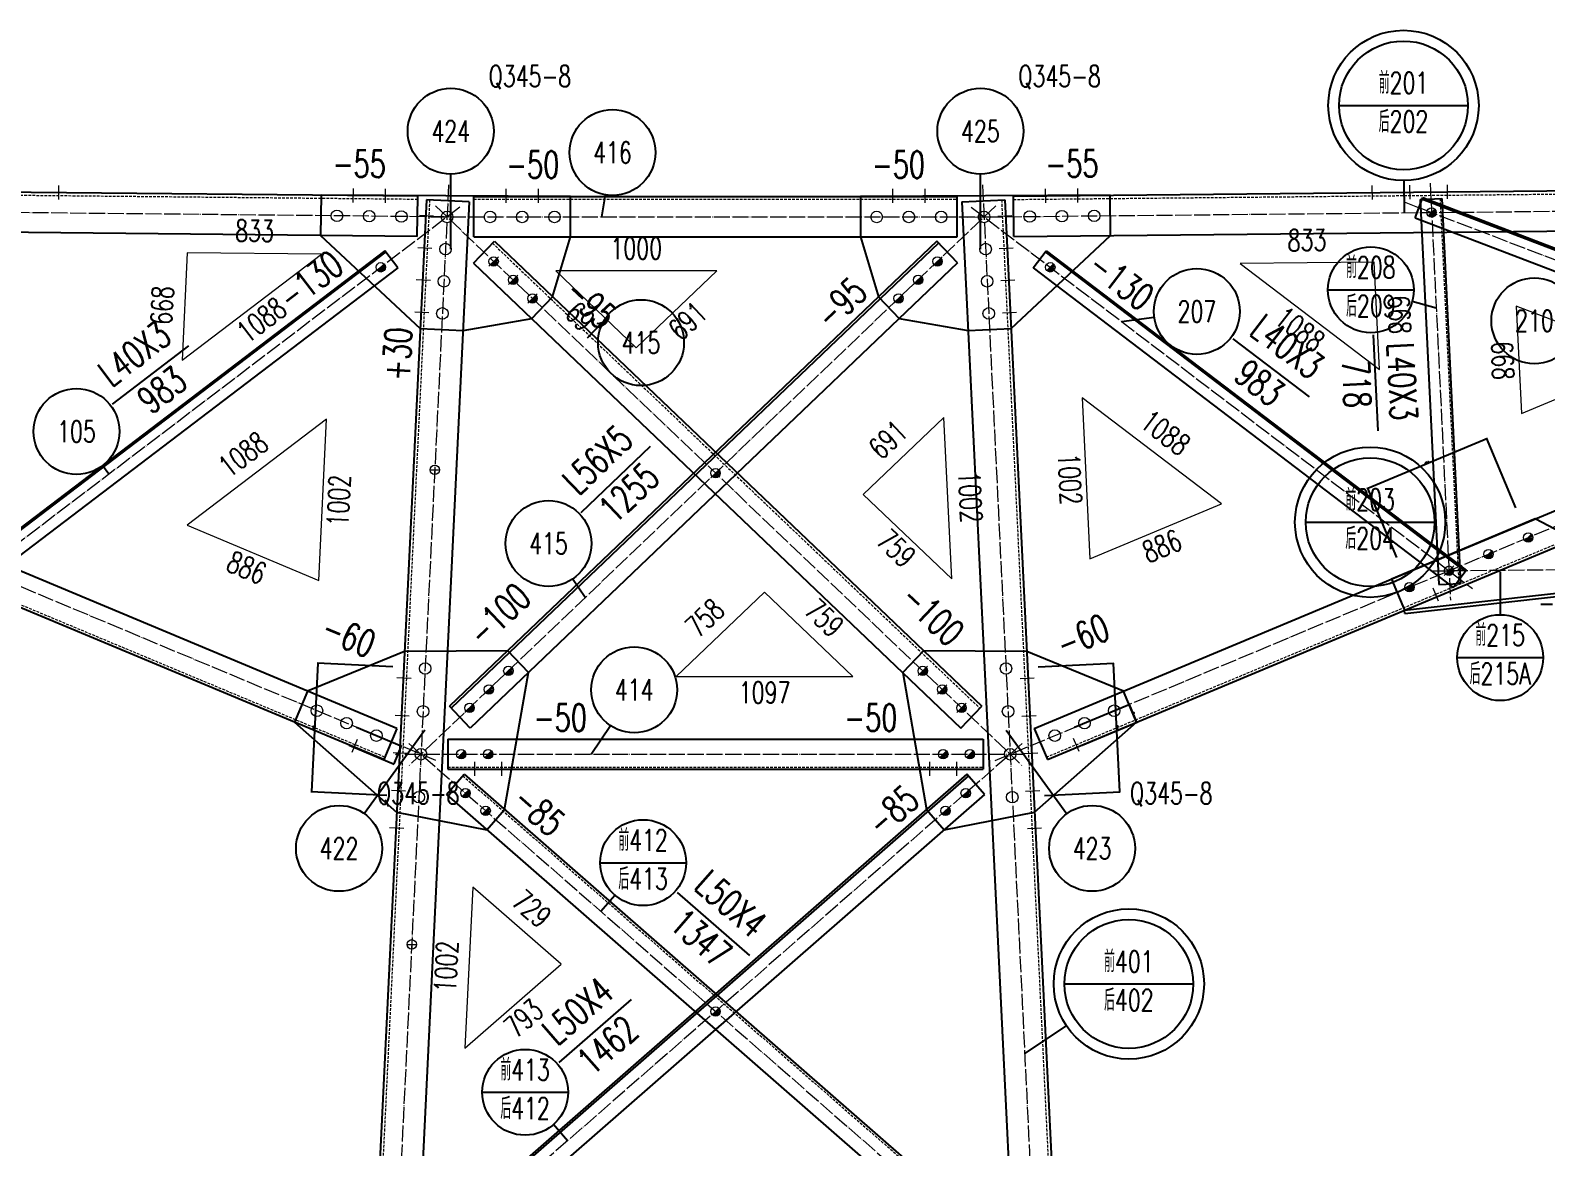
# Model space of a CAD drawing. Header units: millimetres. Extents: x -30246 to 2574, y -687 to 14024.
# Drawn here: x -25471 to -22649, y 9300 to 11380 of the extents above; entities that cross this region are included whole.
import ezdxf
from ezdxf.enums import TextEntityAlignment as Align

# ---------------------------------------------------------------- set-up
doc = ezdxf.new("R2010")
doc.units = ezdxf.units.MM
doc.header["$LTSCALE"] = 20
doc.header["$PDMODE"] = 1
doc.linetypes.add('DASHDOT2X', pattern=[1.75, 1.5, -0.125, 0, -0.125])
doc.linetypes.add('HIDDEN', pattern=[0.375, 0.25, -0.125])
for name, color, linetype, lineweight in [('1', 7, 'Continuous', 25), ('11', 1, 'Continuous', 13), ('2', 1, 'HIDDEN', 13), ('5', 7, 'Continuous', 13), ('6', 30, 'Continuous', 13), ('7', 3, 'DASHDOT2X', 13)]:
    doc.layers.add(name, color=color, linetype=linetype, lineweight=lineweight)
doc.styles.get("Standard").update_dxf_attribs({"font": 'simplex', "width": 0.7, "bigfont": 'gbhzfs.shx'})
doc.dimstyles.new('dimStyle3', dxfattribs={"dimtxt": 2.5, "dimasz": 1, "dimexe": 1.25, "dimexo": 0, "dimgap": 0.63, "dimtad": 1, "dimzin": 0, "dimdsep": 46, "dimtxsty": 'standard', "dimblk": 'ARCHTICK', "dimblk1": 'ARCHTICK', "dimblk2": 'ARCHTICK', "dimcen": 0.09, "dimadec": 0, "dimazin": 0, "dimtfac": 1, "dimtdec": 1, "dimtmove": 2, "dimatfit": 3, "dimfxl": 0, "dimtolj": 1, "dimtzin": 0, "dimarcsym": 0})
doc.dimstyles.get("Standard").update_dxf_attribs({"dimtxt": 2.5, "dimasz": 1, "dimexe": 1.25, "dimexo": 0, "dimgap": 0.63, "dimtad": 1, "dimzin": 0, "dimdsep": 46, "dimtxsty": 'standard', "dimblk": 'ARCHTICK', "dimblk1": 'ARCHTICK', "dimblk2": 'ARCHTICK', "dimcen": 0.09, "dimadec": 0, "dimazin": 0, "dimtfac": 1, "dimtdec": 1, "dimtix": 1, "dimtmove": 2, "dimatfit": 3, "dimfxl": 0, "dimtolj": 1, "dimtzin": 0, "dimarcsym": 0})

# ---------------------------------------------------------------- blocks, each defined once
blk = doc.blocks.new('_ArchTick')
at = {"color": 0, "linetype": 'ByBlock', "const_width": 0.15}
blk.add_lwpolyline([(-0.5, -0.5), (0.5, 0.5)], dxfattribs=at)
blk = doc.blocks.new('*D23')
at = {"layer": '11', "color": 0, "lineweight": -2}
for p, q in [((-24863.2, 10081.6), (-24779.1, 10046.4)), ((-24877.1, 10048.4), (-24793, 10013.2)), ((-24780.2, 10046.9), (-24794.1, 10013.7))]:
    blk.add_line(p, q, dxfattribs=at)
at = {"layer": 'Defpoints', "color": 0}
for p in [(-24863.2, 10081.6), (-24877.1, 10048.4), (-24794.1, 10013.7)]:
    blk.add_point(p, dxfattribs=at)
at = {"layer": '11', "color": 0, "lineweight": -2}
for p, rotation in [((-24780.2, 10046.9), 67.2875344329298), ((-24794.1, 10013.7), 247.2875344329298)]:
    blk.add_blockref('_ArchTick', p, dxfattribs=dict(at, rotation=rotation))
at = {"layer": '11', "color": 0, "insert": (-24788.9, 10031), "char_height": 2.5, "attachment_point": 5, "rotation": 67.2875}
blk.add_mtext('\\A1;36', dxfattribs=at)
blk = doc.blocks.new('LS_SIDE')
blk.add_line((-1, 0), (2, 0))
blk = doc.blocks.new('M20X45')
blk.add_circle((0, 0), 1)
blk = doc.blocks.new('M16X40')
blk.add_line((-0.71, -0.71), (0.71, 0.71))
blk.add_circle((0, 0), 1)
for radius in [0.8, 0.6, 0.4, 0.2]:
    blk.add_arc((0, 0), radius, 225, 45)
blk = doc.blocks.new('M16X50')
blk.add_line((-1, -1), (1, 1))
blk.add_circle((0, 0), 1)
for radius in [0.8, 0.6, 0.4, 0.2]:
    blk.add_arc((0, 0), radius, 225, 45)
blk = doc.blocks.new('NAIL_FRONT')
for p, q in [((-1, 0), (1, 0)), ((0, 0), (0, -1))]:
    blk.add_line(p, q)
blk.add_circle((0, 0), 1)
blk = doc.blocks.new('*D63')
at = {"layer": '11', "color": 0, "lineweight": -2}
for p, q in [((-22980, 10527.1), (-22758.6, 10619.7)), ((-22704.6, 10490.6), (-22759.1, 10620.9)), ((-22926, 10397.9), (-22980.5, 10528.2))]:
    blk.add_line(p, q, dxfattribs=at)
at = {"layer": 'Defpoints', "color": 0}
for p in [(-22758.6, 10619.7), (-22704.6, 10490.6), (-22926, 10397.9)]:
    blk.add_point(p, dxfattribs=at)
at = {"layer": '11', "color": 0, "lineweight": -2}
for p, rotation in [((-22758.6, 10619.7), 22.71246856449554), ((-22980, 10527.1), 202.7124685644955)]:
    blk.add_blockref('_ArchTick', p, dxfattribs=dict(at, rotation=rotation))
at = {"layer": '11', "color": 0, "insert": (-22870.1, 10575.2), "char_height": 2.5, "attachment_point": 5, "rotation": 22.7125}
blk.add_mtext('\\A1;80×3', dxfattribs=at)
blk = doc.blocks.new('*D64')
at = {"layer": '11', "color": 0, "lineweight": -2}
for p, q in [((-24935.3, 10201), (-24947, 9961.2)), ((-24795.5, 10194.2), (-24936.6, 10201)), ((-24807.1, 9954.5), (-24948.2, 9961.3))]:
    blk.add_line(p, q, dxfattribs=at)
at = {"layer": 'Defpoints', "color": 0}
for p in [(-24795.5, 10194.2), (-24947, 9961.2), (-24807.1, 9954.5)]:
    blk.add_point(p, dxfattribs=at)
at = {"layer": '11', "color": 0, "lineweight": -2}
for p, rotation in [((-24935.3, 10201), 87.22167601369665), ((-24947, 9961.2), 267.2216760136966)]:
    blk.add_blockref('_ArchTick', p, dxfattribs=dict(at, rotation=rotation))
at = {"layer": '11', "color": 0, "insert": (-24943.1, 10081.2), "char_height": 2.5, "attachment_point": 5, "rotation": 87.2217}
blk.add_mtext('\\A1;80×3', dxfattribs=at)
blk = doc.blocks.new('*D66')
at = {"layer": '11', "color": 0, "lineweight": -2}
for p, q in [((-23594, 10194.2), (-23452.9, 10201)), ((-23454.1, 10201), (-23442.5, 9961.2)), ((-23582.3, 9954.5), (-23441.3, 9961.3))]:
    blk.add_line(p, q, dxfattribs=at)
at = {"layer": 'Defpoints', "color": 0}
for p in [(-23594, 10194.2), (-23442.5, 9961.2), (-23582.3, 9954.5)]:
    blk.add_point(p, dxfattribs=at)
at = {"layer": '11', "color": 0, "lineweight": -2}
for p, rotation in [((-23454.1, 10201), 92.77832398630339), ((-23442.5, 9961.2), 272.7783239863034)]:
    blk.add_blockref('_ArchTick', p, dxfattribs=dict(at, rotation=rotation))
at = {"layer": '11', "color": 0, "insert": (-23446.4, 10081.2), "char_height": 2.5, "attachment_point": 5, "rotation": 272.7783}
blk.add_mtext('\\A1;80×3', dxfattribs=at)

msp = doc.modelspace()

# ---------------------------------------------------------------- linework, layer by layer
at = {"layer": '1'}
for p, q in [((-23033.72643, 11240.41395), (-22793.72643, 11240.41395)), ((-24749.34449, 11071.17402), (-27304.32762, 11096.61153)), ((-24687.86403, 10972.28888), (-24687.86403, 11112.28888)), ((-23701.59094, 10972.28888), (-23701.59094, 11112.28888)), ((-23640.11048, 11071.17402), (-21045.12934, 11097.00975)), ((-22911.73532, 11040.42387), (-22912.33265, 11100.42089)), ((-24733.22436, 11064.53196), (-24967.44143, 6238.19411)), ((-24929.33556, 11072.96602), (-24930.08223, 10997.96973)), ((-24464.72553, 11070.62835), (-24929.33556, 11072.96602)), ((-24750.09116, 10996.17774), (-24749.34449, 11071.17402)), ((-24653.31839, 11060.65421), (-24733.22436, 11064.53196)), ((-24644.72553, 11070.62835), (-23744.72944, 11070.62835)), ((-24644.72553, 10995.62835), (-24644.72553, 11070.62835)), ((-24464.72553, 10995.62835), (-24464.72553, 11070.62835)), ((-24406.7267, 11032.62835), (-24399.87862, 11073.71683)), ((-23460.11941, 11072.96602), (-23924.72944, 11070.62835)), ((-23924.72944, 11070.62835), (-23924.72944, 10995.62835)), ((-23744.72944, 10995.62835), (-23744.72944, 11070.62835)), ((-23736.13657, 11060.65421), (-23656.23061, 11064.53196)), ((-23656.23061, 11064.53196), (-23422.01353, 6238.19411)), ((-23639.36381, 10996.17774), (-23640.11048, 11071.17402)), ((-23459.37274, 10997.96973), (-23460.11941, 11072.96602)), ((-22891.90098, 11031.19156), (-22877.59202, 11068.54465)), ((-22882.58458, 11064.91738), (-22842.63161, 11066.85625)), ((-22882.58458, 11064.91738), (-22847.771, 10347.52459)), ((-22878.66519, 11065.74317), (-21982.44981, 10722.42707)), ((-22877.59202, 11068.54465), (-21981.37664, 10725.22855)), ((-22842.63161, 11066.85625), (-22807.81802, 10349.46346)), ((-24653.31839, 11060.65421), (-24887.53547, 6234.31635)), ((-23736.13657, 11060.65421), (-23501.9195, 6234.31635)), ((-24750.09116, 10996.17774), (-27305.07428, 11021.61524)), ((-24788.23408, 10079.5214), (-27006.25288, 11007.90595)), ((-23639.36381, 10996.17774), (-21044.38267, 11022.01346)), ((-23601.22089, 10079.5214), (-21376.74491, 11010.6087)), ((-22891.90098, 11031.19156), (-21995.68561, 10687.87546)), ((-24930.08223, 10997.96973), (-24744.85761, 10824.81407)), ((-23782.80618, 10987.30765), (-24690.35161, 10120.78912)), ((-23779.35338, 10983.69138), (-24686.89881, 10117.17284)), ((-24645.35122, 10946.77279), (-24606.67932, 10987.27568)), ((-24644.72553, 10995.62835), (-23744.72944, 10995.62835)), ((-24606.67932, 10987.27568), (-23699.13389, 10120.75714)), ((-24498.22223, 10883.65632), (-24464.72553, 10995.62835)), ((-23924.72944, 10995.62835), (-23891.23274, 10883.65632)), ((-23744.13488, 10946.80539), (-23782.80618, 10987.30765)), ((-23644.59736, 10824.81407), (-23459.37274, 10997.96973)), ((-24812.55881, 10021.40679), (-27047.18178, 10956.74127)), ((-24810.29628, 10969.73178), (-25592.45121, 10374.24063)), ((-24808.47893, 10967.34492), (-25590.63387, 10371.85377)), ((-24786.06504, 10937.907), (-24810.29628, 10969.73178)), ((-23603.42447, 10937.92938), (-23579.19323, 10969.75416)), ((-23581.01058, 10967.3673), (-22798.8295, 10371.82662)), ((-23579.19323, 10969.75416), (-22797.01216, 10374.21348)), ((-23576.89616, 10021.40679), (-21337.66092, 10958.6718)), ((-24786.06504, 10937.907), (-25568.21997, 10342.41585)), ((-23744.13488, 10946.80539), (-24651.68031, 10080.28686)), ((-24645.35122, 10946.77279), (-23737.80579, 10080.25425)), ((-23603.42447, 10937.92938), (-22821.2434, 10342.3887)), ((-23054.54346, 10896.79134), (-22894.54346, 10896.79134)), ((-24536.89346, 10843.15411), (-24498.22223, 10883.65632)), ((-23891.23274, 10883.65632), (-23852.56151, 10843.15411)), ((-22852.74567, 10862.65486), (-22897.51177, 10875.20153)), ((-24664.95165, 10820.93632), (-24536.89346, 10843.15411)), ((-23852.56151, 10843.15411), (-23724.50332, 10820.93632)), ((-23438.60444, 10837.57497), (-23377.73905, 10845.82043)), ((-24744.85761, 10824.81407), (-24664.95165, 10820.93632)), ((-23724.50332, 10820.93632), (-23644.59736, 10824.81407)), ((-22970.4719, 10812.89007), (-22961.79561, 10634.10047)), ((-25317.9492, 10683.77936), (-25175.52863, 10792.21081)), ((-23231.63017, 10805.67432), (-23089.2122, 10697.23945)), ((-24445.09576, 10482.15922), (-24315.63116, 10605.77119)), ((-25324.20721, 10553.33076), (-25336.32246, 10569.24368)), ((-22668.78091, 10469.80794), (-22936.29258, 10357.83697)), ((-22544.29731, 10404.2559), (-22668.78091, 10469.80794)), ((-23095.84775, 10463.7799), (-22855.84775, 10463.7799)), ((-24437.44706, 10323.54807), (-24460.86853, 10357.99505)), ((-22936.29258, 10357.83697), (-22911.96785, 10299.72236)), ((-22821.2434, 10342.3887), (-22797.01216, 10374.21348)), ((-22733.63577, 10371.47389), (-22733.63577, 10291.47389)), ((-22911.96785, 10299.72236), (-22543.6816, 10341.25897)), ((-22911.29542, 10293.76016), (-22543.00916, 10335.29677)), ((-22847.771, 10347.52459), (-22807.81802, 10349.46346)), ((-22911.29542, 10293.76016), (-22911.96785, 10299.72236)), ((-24774.05504, 10223.16427), (-24954.27581, 10149.02062)), ((-24581.83119, 10224.34259), (-24774.05504, 10223.16427)), ((-24543.15929, 10183.8397), (-24581.83119, 10224.34259)), ((-23807.62377, 10224.34259), (-23846.29567, 10183.8397)), ((-23615.39993, 10223.16427), (-23807.62377, 10224.34259)), ((-23435.17916, 10149.02062), (-23615.39993, 10223.16427)), ((-22813.63577, 10211.47389), (-22653.63577, 10211.47389)), ((-24587.56198, 9928.5191), (-24543.15929, 10183.8397)), ((-23846.29567, 10183.8397), (-23801.89299, 9928.5191)), ((-24954.27581, 10149.02062), (-24978.60053, 10090.90601)), ((-23410.85444, 10090.90601), (-23435.17916, 10149.02062)), ((-24651.68031, 10080.28686), (-24690.35161, 10120.78912)), ((-23737.80579, 10080.25425), (-23699.13389, 10120.75714)), ((-24978.60053, 10090.90601), (-24788.59661, 9923.51691)), ((-24735.82366, 10076.01326), (-24848.76992, 9920.71215)), ((-24788.23408, 10079.5214), (-24812.55881, 10021.40679)), ((-24426.16118, 10031.44873), (-24390.53719, 10084.88471)), ((-23653.63131, 10076.01326), (-23540.68504, 9920.71215)), ((-23601.22089, 10079.5214), (-23576.89616, 10021.40679)), ((-23600.85836, 9923.51691), (-23410.85444, 10090.90601)), ((-24693.31172, 10059.44873), (-23696.14325, 10059.44873)), ((-24693.31172, 10059.44873), (-24693.31172, 10003.44873)), ((-23696.14325, 10059.44873), (-23696.14325, 10003.44873)), ((-23726.61304, 9994.3435), (-24827.18336, 9032.64407)), ((-23723.98104, 9991.33143), (-24824.55136, 9029.632)), ((-24695.75518, 9956.6933), (-24662.85519, 9994.3442)), ((-24693.31172, 10003.44873), (-23696.14325, 10003.44873)), ((-24662.85519, 9994.3442), (-23648.87869, 9108.31456)), ((-23693.71306, 9956.69262), (-23726.61304, 9994.3435)), ((-23693.71306, 9956.69262), (-24794.28338, 8994.99318)), ((-24695.75518, 9956.6933), (-23681.77868, 9070.66365)), ((-24788.59661, 9923.51691), (-24620.4618, 9890.86838)), ((-24620.4618, 9890.86838), (-24587.56198, 9928.5191)), ((-23801.89299, 9928.5191), (-23768.99317, 9890.86838)), ((-23768.99317, 9890.86838), (-23600.85836, 9923.51691)), ((-24409.66156, 9829.35302), (-24249.66156, 9829.35302)), ((-24408.62154, 9738.99085), (-24382.30155, 9769.11157)), ((-24266.40804, 9774.08103), (-24131.6178, 9656.29907)), ((-23545.13565, 9603.41079), (-23305.13565, 9603.41079)), ((-24486.10321, 9456.84559), (-24351.31313, 9574.62775)), ((-23619.08393, 9473.85747), (-23541.55215, 9525.64705)), ((-24629.35665, 9401.57352), (-24469.35665, 9401.57352)), ((-24470.39655, 9311.21146), (-24496.71659, 9341.33215))]:
    msp.add_line(p, q, dxfattribs=at)
for centre, radius in [((-22913.72643, 11240.41395), 140), ((-22913.72643, 11240.41395), 120), ((-24687.86403, 11192.28888), 80), ((-23701.59094, 11192.28888), 80), ((-24386.7267, 11152.62835), 80), ((-22974.54346, 10896.79134), 80), ((-23298.46319, 10856.55995), 80), ((-22670.01472, 10839.10669), 80), ((-24333.58447, 10798.42257), 80), ((-25384.78344, 10632.89533), 80), ((-22975.84775, 10463.7799), 140), ((-22975.84775, 10463.7799), 120), ((-24505.85009, 10424.15137), 80), ((-22733.63577, 10211.47389), 80), ((-24346.16118, 10151.44873), 80), ((-24895.82366, 9856.01326), 80), ((-23493.63131, 9856.01326), 80), ((-24329.66156, 9829.35302), 80), ((-23425.13565, 9603.41079), 140), ((-23425.13565, 9603.41079), 120), ((-24549.35665, 9401.57352), 80)]:
    msp.add_circle(centre, radius, dxfattribs=at)
at = {"layer": '2'}
for p, q in [((-24749.40422, 11065.17432), (-27304.38735, 11090.61182)), ((-23640.05074, 11065.17432), (-21045.0696, 11091.01005)), ((-24727.23141, 11064.24113), (-24961.44849, 6237.90327)), ((-24644.72553, 11065.62835), (-23744.72944, 11065.62835)), ((-23662.22356, 11064.24113), (-23428.00648, 6237.90327)), ((-22845.62808, 11066.71084), (-22810.8145, 10349.31805)), ((-24610.13217, 10983.65935), (-23702.58674, 10117.14081)), ((-24810.62827, 10026.01906), (-27045.25124, 10961.35354)), ((-23578.8267, 10026.01906), (-21339.59146, 10963.28407)), ((-24693.31172, 10007.44873), (-23696.14325, 10007.44873)), ((-24665.48719, 9991.33213), (-23651.51069, 9105.30248))]:
    msp.add_line(p, q, dxfattribs=at)
at = {"layer": '6'}
for points in [[(-24928.48182, 10963.50115), (-25178.47974, 10966.00376), (-25188.19798, 10765.76826)], [(-24192.44684, 10932.16102), (-24492.40904, 10932.16102), (-24342.43655, 10788.95181)], [(-22968.08216, 10948.4795), (-23218.08199, 10945.99098), (-22958.37892, 10748.24393)], [(-22703.92879, 10866.55246), (-22694.2118, 10666.31743), (-22449.07283, 10768.92397)], [(-23512.20883, 10695.8217), (-23497.63363, 10395.48144), (-23252.50201, 10498.08491)], [(-24919.06595, 10655.72561), (-25178.78112, 10457.9923), (-24933.65463, 10355.39099)], [(-23769.64675, 10658.79142), (-23919.65652, 10515.59582), (-23755.07337, 10358.45289)], [(-24103.43222, 10333.59158), (-24267.99686, 10176.46633), (-23938.85105, 10176.44691)], [(-24646.90929, 9784.05928), (-24661.48502, 9483.708), (-24482.33569, 9640.25212)]]:
    msp.add_lwpolyline(points, close=True, dxfattribs=at)
at = {"layer": '7'}
for p, q in [((-24691.81722, 11092.55782), (-24953.66328, 5696.88997)), ((-23697.63775, 11092.55782), (-23435.79169, 5696.88997)), ((-22864.06222, 11095.85152), (-22826.34039, 10318.52932)), ((-24715.6381, 10019.86553), (-27222.38501, 11069.1015)), ((-23673.81687, 10019.86553), (-21167.06996, 11069.1015)), ((-24664.72702, 11032.32968), (-27334.70444, 11058.91208)), ((-24670.88051, 11050.73895), (-25604.20437, 10340.15582)), ((-23673.06229, 11053.37773), (-24765.04053, 10010.76393)), ((-24716.42351, 11053.34544), (-23624.44527, 10010.73165)), ((-23724.72795, 11032.32968), (-21014.75252, 11059.3103)), ((-23718.60969, 11050.76668), (-22785.25887, 10340.12767)), ((-22912.76131, 11060.59983), (-21960.51631, 10695.82028)), ((-24724.72553, 11032.62835), (-23664.72944, 11032.62835)), ((-22859.00859, 10373.17873), (-20014.74798, 10400.97739)), ((-23623.56615, 10051.18809), (-24833.32387, 8994.07862)), ((-24765.90226, 10051.18873), (-23574.96652, 9010.52913)), ((-24773.31172, 10031.44873), (-23616.14325, 10031.44873))]:
    msp.add_line(p, q, dxfattribs=at)

# ---------------------------------------------------------------- block references
at = {"layer": '5', "yscale": 8.75, "zscale": 8.75}
for p, xscale, rotation in [((-25417.73804, 11073.67944), 8.74999999999998, 89.428456151577), ((-22971.71692, 11073.67944), 8.74999999999998, 90.57154384842299), ((-22901.7204, 11074.37633), 8.74999999999998, 90.57154384842299), ((-22831.72387, 11075.07322), 8.74999999999998, 90.57154384842299), ((-24869.39528, 11068.22012), 8.74999999999998, 89.428456151577), ((-24809.39826, 11067.62279), 8.74999999999998, 89.428456151577), ((-24584.72553, 11067.47834), 8.75, 90), ((-24524.72553, 11067.47834), 8.75, 90), ((-23864.72944, 11067.47834), 8.75, 90), ((-23804.72944, 11067.47834), 8.75, 90), ((-23580.05671, 11067.62279), 8.74999999999998, 90.57154384842299), ((-23520.05969, 11068.22012), 8.74999999999998, 90.57154384842299), ((-24728.77773, 11034.28086), 8.749999999999996, 177.221676013692), ((-23660.67724, 11034.28086), 8.750000000000005, 2.778323986308021), ((-24731.68604, 10974.35139), 8.749999999999996, 177.221676013692), ((-23657.76893, 10974.35139), 8.750000000000005, 2.778323986308021), ((-24734.59435, 10914.42192), 8.749999999999996, 177.221676013692), ((-23654.86061, 10914.42192), 8.750000000000005, 2.778323986308021), ((-24737.50267, 10854.49245), 8.749999999999996, 177.221676013692), ((-23651.9523, 10854.49245), 8.750000000000005, 2.778323986308021), ((-22855.68485, 10333.69161), 8.749999999999975, 292.7134438570383), ((-24770.57785, 10172.93669), 8.749999999999996, 177.221676013692), ((-23618.87712, 10172.93669), 8.750000000000005, 2.778323986308021), ((-24773.97088, 10103.01897), 8.749999999999996, 177.221676013692), ((-23615.48409, 10103.01897), 8.750000000000005, 2.778323986308021), ((-24865.36763, 10050.67293), 8.749999999999975, 247.2865561429617), ((-23525.22973, 10053.4437), 8.749999999999975, 292.7134438570383), ((-24777.36392, 10033.10125), 8.749999999999996, 177.221676013692), ((-24643.31172, 10008.80283), 8.75, 270), ((-24593.31172, 10008.80283), 8.75, 270), ((-23796.14325, 10008.80283), 8.75, 270), ((-23746.14325, 10008.80283), 8.75, 270), ((-23612.09105, 10033.10125), 8.750000000000005, 2.778323986308021), ((-24780.75695, 9963.18353), 8.749999999999996, 177.221676013692), ((-23608.69802, 9963.18353), 8.750000000000005, 2.778323986308021), ((-24784.14998, 9893.26581), 8.749999999999996, 177.221676013692), ((-23605.30499, 9893.26581), 8.750000000000005, 2.778323986308021)]:
    msp.add_blockref('LS_SIDE', p, dxfattribs=dict(at, xscale=xscale, rotation=rotation))
at = {"layer": '5'}
for name, p, xscale, yscale, zscale in [('M20X45', (-24899.71778, 11034.66935), 10.75, 10.75000000000003, 10.75), ('M20X45', (-24839.72076, 11034.07202), 10.75, 10.75000000000003, 10.75), ('M20X45', (-24779.72373, 11033.47469), 10.75, 10.75000000000003, 10.75), ('M20X45', (-24694.72582, 11032.62836), 10.75, 10.75000000000003, 10.75), ('M20X45', (-24614.72553, 11032.62835), 10.75, 10.75000000000003, 10.75), ('M20X45', (-24554.72553, 11032.62835), 10.75, 10.75000000000003, 10.75), ('M20X45', (-24494.72553, 11032.62835), 10.75, 10.75000000000003, 10.75), ('M20X45', (-23894.72944, 11032.62835), 10.75, 10.75000000000003, 10.75), ('M20X45', (-23834.72944, 11032.62835), 10.75, 10.75000000000003, 10.75), ('M20X45', (-23774.72944, 11032.62835), 10.75, 10.75000000000003, 10.75), ('M20X45', (-23694.72914, 11032.62836), 10.75, 10.75000000000003, 10.75), ('M20X45', (-23609.73123, 11033.47469), 10.75, 10.75000000000003, 10.75), ('M20X45', (-23549.73421, 11034.07202), 10.75, 10.75000000000003, 10.75), ('M20X45', (-23489.73719, 11034.66935), 10.75, 10.75000000000003, 10.75), ('M16X40', (-22861.3984, 11040.92512), 8.75, 8.75, 8.75), ('M20X45', (-24697.63414, 10972.69889), 10.75, 10.75000000000003, 10.75), ('M20X45', (-23691.82083, 10972.69889), 10.75, 10.75000000000003, 10.75), ('M16X50', (-24607.93362, 10949.75999), 8.75, 8.75, 8.75), ('M16X50', (-23781.52135, 10949.75999), 8.75, 8.75, 8.75), ('M16X40', (-24818.04473, 10938.73381), 8.75, 8.75, 8.75), ('M20X45', (-24700.54245, 10912.76942), 10.75, 10.75000000000003, 10.75), ('M16X50', (-24571.77033, 10915.23151), 8.75, 8.75, 8.75), ('M16X50', (-23817.68464, 10915.23151), 8.75, 8.75, 8.75), ('M20X45', (-23688.91252, 10912.76942), 10.75, 10.75000000000003, 10.75), ('M16X40', (-23571.41024, 10938.73381), 8.75, 8.75, 8.75), ('M16X50', (-24535.60703, 10880.70303), 8.75, 8.75, 8.75), ('M16X50', (-23853.84794, 10880.70303), 8.75, 8.75, 8.75), ('M20X45', (-24703.45077, 10852.83994), 10.75, 10.75000000000003, 10.75), ('M20X45', (-23686.0042, 10852.83994), 10.75, 10.75000000000003, 10.75), ('NAIL_FRONT', (-24717.60542, 10561.16553), 8.75, 8.75, 8.75), ('M16X50', (-24194.72748, 10555.23343), 8.75, 8.75, 8.75), ('M16X40', (-22681.41536, 10435.2491), 8.75, 8.75, 8.75), ('M16X40', (-22755.21169, 10404.36056), 8.75, 8.75, 8.75), ('M16X50', (-22829.00801, 10373.47202), 8.75, 8.75, 8.75), ('M16X40', (-22902.80433, 10342.58348), 8.75, 8.75, 8.75), ('M20X45', (-24735.55651, 10191.26068), 10.75, 10.75000000000003, 10.75), ('M16X50', (-24580.57689, 10186.8269), 8.75, 8.75, 8.75), ('M16X50', (-23808.87808, 10186.8269), 8.75, 8.75, 8.75), ('M20X45', (-23653.89846, 10191.26068), 10.75, 10.75000000000003, 10.75), ('M16X50', (-24616.74019, 10152.29842), 8.75, 8.75, 8.75), ('M16X50', (-23772.71478, 10152.29842), 8.75, 8.75, 8.75), ('M20X45', (-24937.02908, 10112.53125), 10.75, 10.75000000000003, 10.75), ('M20X45', (-24739.43426, 10111.35471), 10.75, 10.75000000000003, 10.75), ('M16X50', (-24652.90348, 10117.76994), 8.75, 8.75, 8.75), ('M16X50', (-23736.55149, 10117.76994), 8.75, 8.75, 8.75), ('M20X45', (-23650.02071, 10111.35471), 10.75, 10.75000000000003, 10.75), ('M20X45', (-23452.42588, 10112.53125), 10.75, 10.75000000000003, 10.75), ('M20X45', (-24881.68184, 10089.36485), 10.75, 10.75000000000003, 10.75), ('M20X45', (-24826.3346, 10066.19844), 10.75, 10.75000000000003, 10.75), ('M20X45', (-23563.12037, 10066.19844), 10.75, 10.75000000000003, 10.75), ('M20X45', (-23507.77313, 10089.36485), 10.75, 10.75000000000003, 10.75), ('M20X45', (-24743.31201, 10031.44875), 10.75, 10.75000000000003, 10.75), ('M16X40', (-24668.31172, 10031.44873), 8.75, 8.75, 8.75), ('M16X40', (-24618.31172, 10031.44873), 8.75, 8.75, 8.75), ('M16X40', (-23771.14325, 10031.44873), 8.75, 8.75, 8.75), ('M16X40', (-23721.14325, 10031.44873), 8.75, 8.75, 8.75), ('M20X45', (-23646.14295, 10031.44875), 10.75, 10.75000000000003, 10.75), ('M20X45', (-24747.18977, 9951.54278), 10.75, 10.75000000000003, 10.75), ('M16X40', (-24660.47951, 9959.06916), 8.75, 8.75, 8.75), ('M16X40', (-23728.97546, 9959.06916), 8.75, 8.75, 8.75), ('M20X45', (-23642.2652, 9951.54278), 10.75, 10.75000000000003, 10.75), ('M16X40', (-24622.8285, 9926.16935), 8.75, 8.75, 8.75), ('M16X40', (-23766.62647, 9926.16935), 8.75, 8.75, 8.75), ('NAIL_FRONT', (-24760.50305, 9677.20581), 8.75, 8.75, 8.75), ('M16X40', (-24194.74685, 9552.08498), 8.75, 8.75, 8.75)]:
    msp.add_blockref(name, p, dxfattribs=dict(at, xscale=xscale, yscale=yscale, zscale=zscale))

# ---------------------------------------------------------------- texts
at = {"layer": '1', "width": 0.7}
for s, p in [('Q345-8', (-24617.15335, 11262.99955)), ('Q345-8', (-23630.88026, 11262.99955)), ('-6', (-22662.92509, 10282.18457)), ('Q345-8', (-24825.11298, 9926.72394)), ('Q345-8', (-23422.92063, 9926.72394))]:
    msp.add_text(s, height=40, dxfattribs=at).set_placement(p, align=Align.BOTTOM_LEFT)
for s, p in [('前201', (-22913.72643, 11250.41395)), ('前208', (-22974.54346, 10906.79134)), ('前203', (-22975.84775, 10473.7799)), ('前215', (-22733.63577, 10221.47389)), ('前412', (-24329.66156, 9839.35302)), ('前401', (-23425.13565, 9613.41079)), ('前413', (-24549.35665, 9411.57352))]:
    msp.add_text(s, height=40, dxfattribs=at).set_placement(p, align=Align.BOTTOM_CENTER)
for s, p in [('后202', (-22913.72643, 11230.41395)), ('后209', (-22974.54346, 10886.79134)), ('后204', (-22975.84775, 10453.7799)), ('后215A', (-22733.63577, 10201.47389)), ('后413', (-24329.66156, 9819.35302)), ('后402', (-23425.13565, 9593.41079)), ('后412', (-24549.35665, 9391.57352))]:
    msp.add_text(s, height=40, dxfattribs=at).set_placement(p, align=Align.TOP_CENTER)
for s, p in [('424', (-24687.86403, 11192.28888)), ('425', (-23701.59094, 11192.28888)), ('416', (-24386.7267, 11152.62835)), ('207', (-23298.46319, 10856.55995)), ('210', (-22670.01472, 10839.10669)), ('415', (-24333.58447, 10798.42257)), ('105', (-25384.78344, 10632.89533)), ('415', (-24505.85009, 10424.15137)), ('414', (-24346.16118, 10151.44873)), ('422', (-24895.82366, 9856.01326)), ('423', (-23493.63131, 9856.01326))]:
    msp.add_text(s, height=40, dxfattribs=at).set_placement(p, align=Align.MIDDLE_CENTER)
for s, rotation, p in [('-55', 359.42957993, (-24808.74917, 11131.2684)), ('-130', 37.2837154, (-24898.18121, 10953.09474)), ('-95', 43.67521734, (-23926.15181, 10905.74746)), ('+30', 87.22167601, (-24784.81059, 10826.75294)), ('-100', 316.32478266, (-23744.49162, 10247.02145)), ('-60', 337.28753144, (-24832.4092, 10232.97762)), ('-85', 41.14758363, (-23828.2349, 9958.66403))]:
    msp.add_text(s, height=50, rotation=rotation, dxfattribs=at).set_placement(p, align=Align.MIDDLE_RIGHT)
for p in [(-24584.72553, 11130.12835), (-24533.31172, 10099.44873)]:
    msp.add_text('-50', height=50, dxfattribs=at).set_placement(p, align=Align.MIDDLE_LEFT)
for p in [(-23804.72944, 11130.12835), (-23856.14325, 10099.44873)]:
    msp.add_text('-50', height=50, dxfattribs=at).set_placement(p, align=Align.MIDDLE_RIGHT)
for s, rotation, p in [('-55', 0.57042007, (-23580.7058, 11131.2684)), ('-130', 322.71491049, (-23491.31133, 10953.11702)), ('-95', 316.32478266, (-24463.33399, 10905.71517)), ('-100', 43.67521734, (-24644.99418, 10247.05374)), ('-60', 22.71246856, (-23557.04577, 10232.97762)), ('-85', 318.85249474, (-24561.23339, 9958.66494))]:
    msp.add_text(s, height=50, rotation=rotation, dxfattribs=at).set_placement(p, align=Align.MIDDLE_LEFT)
for s, rotation, p in [('L40X3', 37.2837154, (-25252.79654, 10745.95154)), ('L40X3', 322.71491049, (-23154.36337, 10759.4132)), ('L40X3', 272.77826594, (-22956.14551, 10723.97998)), ('L56X5', 43.67521734, (-24387.26915, 10551.19786)), ('L50X4', 318.85249474, (-24192.43292, 9722.72023)), ('L50X4', 41.14758363, (-24425.28818, 9523.26684))]:
    msp.add_text(s, height=50, rotation=rotation, dxfattribs=at).set_placement(p, align=Align.BOTTOM_CENTER)
for s, rotation, p in [('983', 37.2837154, (-25240.68129, 10730.03863)), ('983', 322.71491049, (-23166.479, 10743.50057)), ('718', 272.77826594, (-22976.122, 10723.01056)), ('1255', 43.67521734, (-24373.45776, 10536.73255)), ('1347', 318.85249474, (-24205.59292, 9707.65987)), ('1462', 41.14758363, (-24412.12816, 9508.2065))]:
    msp.add_text(s, height=50, rotation=rotation, dxfattribs=at).set_placement(p, align=Align.TOP_CENTER)
at = {"layer": '6', "width": 0.7}
for s, rotation, p in [('833', 359.4264567, (-25053.38068, 10974.75195)), ('833', 0.57030811, (-23093.18161, 10957.23474)), ('668', 87.2213858, (-25193.3271, 10866.37078)), ('668', 272.77433173, (-22953.24226, 10848.84573)), ('1088', 322.71491049, (-23376.2976, 10604.90962)), ('691', 43.66866895, (-23851.55651, 10594.42707)), ('1088', 37.2837154, (-25054.98116, 10564.81541)), ('1002', 272.77799477, (-23752.37181, 10509.10682)), ('758', 43.67521734, (-24192.62024, 10262.26161)), ('759', 316.32412267, (-24014.23586, 10262.25183)), ('729', 318.85249474, (-24558.04249, 9719.68588)), ('1002', 87.22167601, (-24664.1854, 9634.36836))]:
    msp.add_text(s, height=40, rotation=rotation, dxfattribs=at).set_placement(p, align=Align.BOTTOM_CENTER)
msp.add_text('1000', height=40, dxfattribs=at).set_placement((-24342.42794, 10942.16102), align=Align.BOTTOM_CENTER)
for s, rotation, p in [('1088', 37.28355122, (-25052.2823, 10856.67823)), ('691', 316.32149481, (-24424.32891, 10853.32415)), ('691', 43.67521734, (-24260.536, 10853.32376)), ('1088', 322.71307837, (-23094.28852, 10839.16133)), ('668', 272.77826594, (-22709.05854, 10765.95024)), ('1002', 272.77832399, (-23514.90948, 10545.16685)), ('1002', 87.21905766, (-24916.37207, 10505.07313)), ('759', 316.32478266, (-23844.27064, 10429.7917)), ('886', 22.71246856, (-23371.20675, 10437.55863)), ('886', 337.28753144, (-25060.07894, 10397.46711)), ('1097', 359.99661995, (-24103.42454, 10166.45662)), ('793', 41.14758363, (-24565.33035, 9554.44988))]:
    msp.add_text(s, height=40, rotation=rotation, dxfattribs=at).set_placement(p, align=Align.TOP_CENTER)

# ---------------------------------------------------------------- dimensions: what is measured, and where the dimension line sits
at = {"layer": '11'}
for base, p1, p2, angle, picture, middle in [((-22758.63672, 10619.73992), (-22925.97074, 10397.93072), (-22704.58177, 10490.59635), 22.71246856, '*D63', (-22870.08249, 10575.20201)), ((-24946.95467, 9961.23716), (-24795.48598, 10194.16899), (-24807.11924, 9954.4511), 87.22167601, '*D64', (-24943.08155, 10081.19043)), ((-23442.50029, 9961.23716), (-23593.96899, 10194.16899), (-23582.33573, 9954.4511), 272.77832399, '*D66', (-23446.37342, 10081.19043))]:
    dim = msp.add_linear_dim(base=base, p1=p1, p2=p2, angle=angle, text='80×3', dimstyle='standard', dxfattribs=at)
    dim.commit()
    dim.dimension.update_dxf_attribs({"geometry": picture, "text_midpoint": middle})
msp.add_aligned_dim(p1=(-23526.21085, 10081.60908), p2=(-23512.32438, 10048.43427), distance=110, text='36', dimstyle='dimStyle3', override={"dimtxt": 2.5}, dxfattribs=at).render()
dim = msp.add_aligned_dim(p1=(-24863.23074, 10081.64261), p2=(-24877.13059, 10048.43427), distance=90, text='36', dimstyle='dimStyle3', override={"dimtxt": 2.5}, dxfattribs=at)
dim.commit()
dim.dimension.update_dxf_attribs({"geometry": '*D23', "text_midpoint": (-24788.89401, 10031.01471)})

doc.saveas('drawing.dxf')
